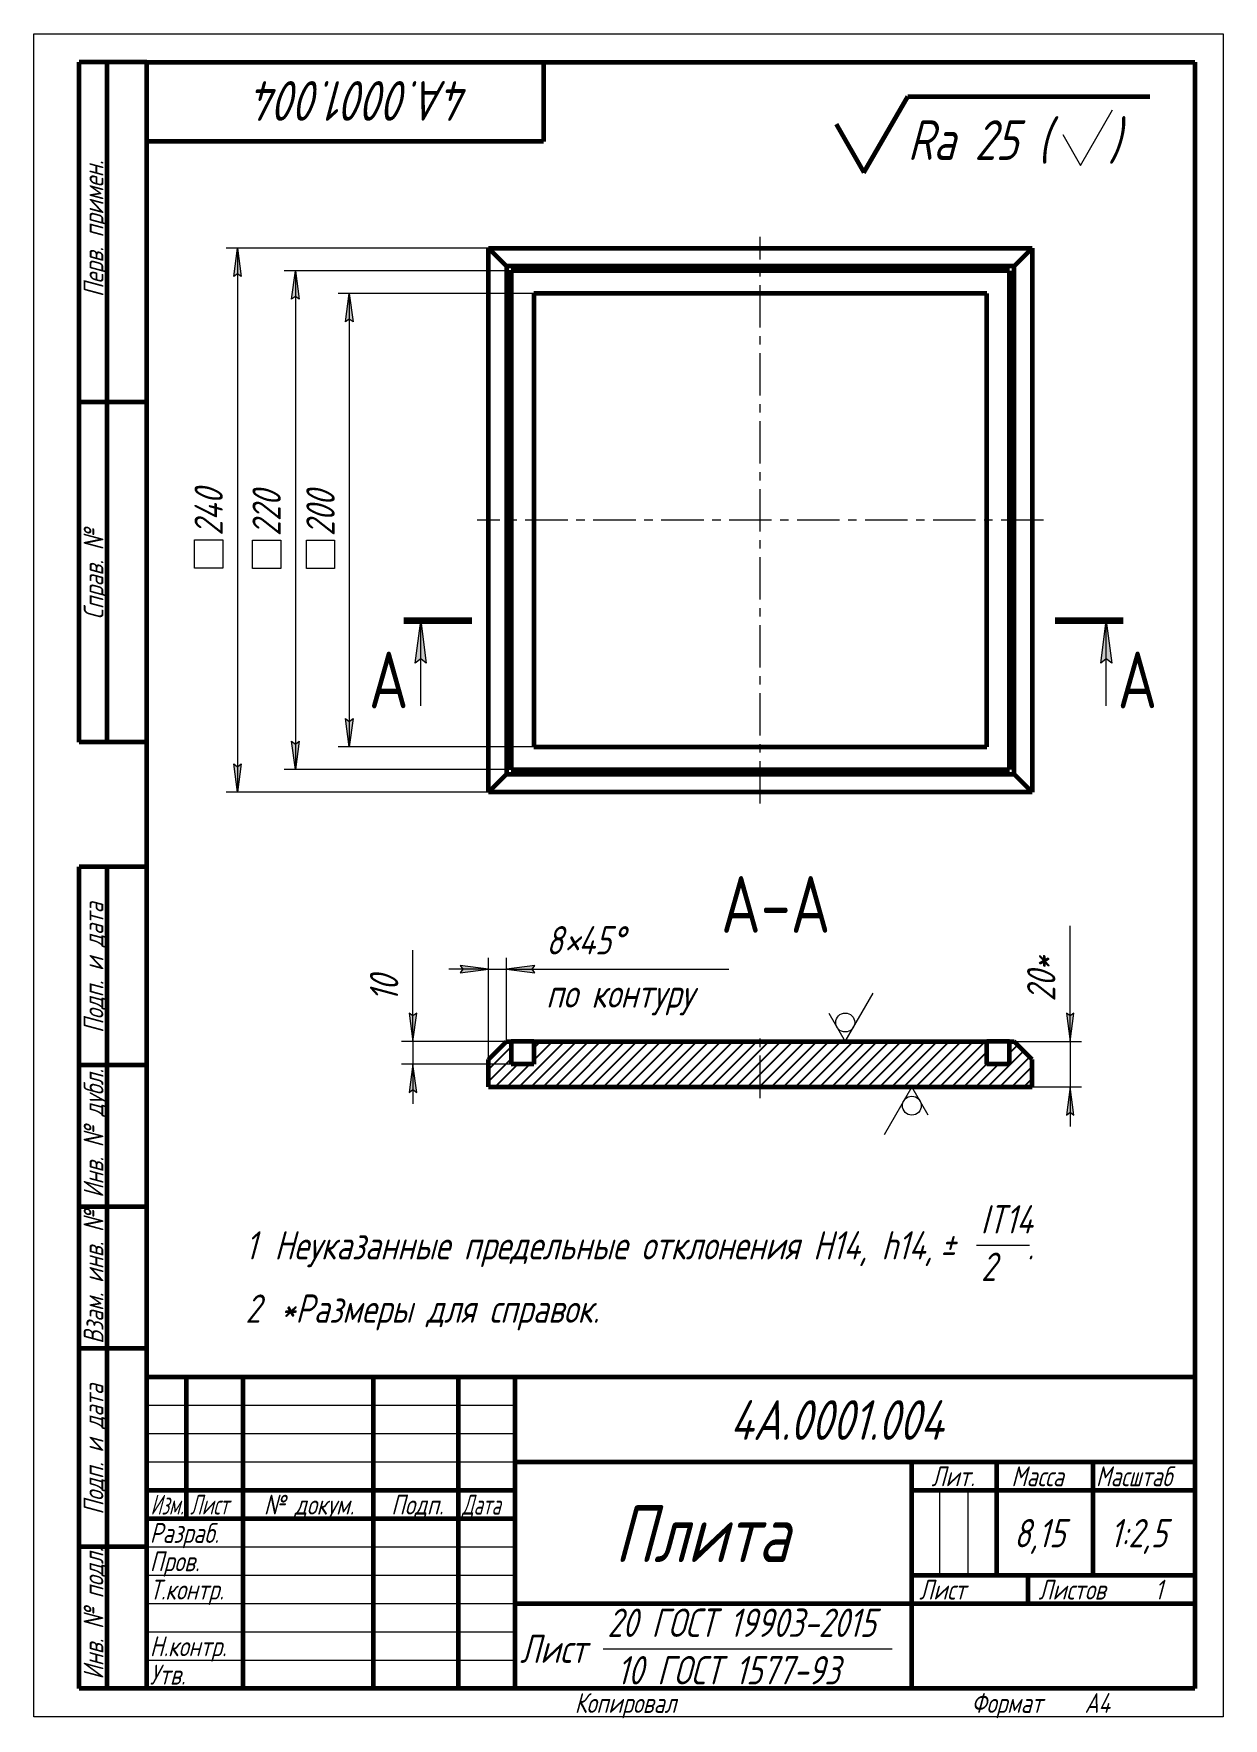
# Model space of a CAD drawing. Header units: millimetres. Extents: x 0 to 210, y 0 to 297.
import ezdxf

# ---------------------------------------------------------------- set-up
doc = ezdxf.new("R2010")
doc.units = ezdxf.units.MM
for name, pattern in [('K5LT_AXLED', [12, 7.5, -1.5, 1.5, -1.5]), ('K5LT_BASIC', [0]), ('K5LT_REINFORCED', [0]), ('K5LT_THIN', [0])]:
    doc.linetypes.add(name, pattern=pattern)
doc.layers.add('Системный слой', color=7, linetype='Continuous')
doc.layers.add('Системный слой (1)', color=7, linetype='Continuous', true_color=0x6c6c6c)
doc.styles.add('KDIMTEXTSTYLE', font='GOST_AU.SHX', dxfattribs={"width": 0.96, "oblique": 15, "height": 5})
doc.styles.add('KTEXTSTYLE', font='GOST_AU.SHX', dxfattribs={"width": 0.96, "height": 5})
doc.dimstyles.new('KDIMSTYLE (0.40)', dxfattribs={"dimtxt": 5, "dimasz": 1, "dimexe": 2, "dimexo": 0, "dimgap": 1, "dimtad": 1, "dimlfac": 2.5, "dimtxsty": 'KDIMTEXTSTYLE', "dimsah": 1, "dimcen": 0, "dimdle": 1, "dimadec": 0, "dimazin": 0, "dimtfac": 0.667, "dimtmove": 0, "dimatfit": 3, "dimfxl": 1, "dimtvp": 1, "dimtolj": 1, "dimtzin": 0, "dimarcsym": 0})

# ---------------------------------------------------------------- blocks, each defined once
blk = doc.blocks.new('D0')
at = {"layer": 'Системный слой (1)'}
for points in [[(36.64, 254.15), (35.98, 259.15), (35.32, 254.15), (35.98, 254.65)], [(35.98, 163.15), (36.64, 168.15), (35.98, 167.65), (35.32, 168.15)]]:
    blk.add_hatch(color=7, dxfattribs=at).paths.add_polyline_path(points)
at = {"layer": 'Системный слой (1)', "color": 7, "linetype": 'K5LT_THIN', "lineweight": 18}
for p, q in [((80.27, 259.15), (33.98, 259.15)), ((35.32, 254.15), (35.98, 259.15)), ((35.98, 259.15), (36.64, 254.15)), ((35.98, 254.65), (35.32, 254.15)), ((36.64, 254.15), (35.98, 254.65)), ((35.98, 163.15), (35.32, 168.15)), ((35.32, 168.15), (35.98, 167.65)), ((35.98, 167.65), (36.64, 168.15)), ((36.64, 168.15), (35.98, 163.15)), ((80.27, 163.15), (33.98, 163.15))]:
    blk.add_line(p, q, dxfattribs=at)
blk.add_wipeout([(34.98, 202.69), (27.6, 202.69), (27.6, 218.94), (34.98, 218.94)]).dxf.layer = 'Системный слой (1)'
for p, q in [((35.98, 259.15), (35.98, 163.15)), ((28.39, 202.69), (28.39, 207.69)), ((28.39, 207.69), (33.39, 207.69)), ((33.39, 207.69), (33.39, 202.69)), ((33.39, 202.69), (28.39, 202.69))]:
    blk.add_line(p, q, dxfattribs=at)
at = {"layer": 'Системный слой (1)', "color": 7, "insert": (28.39, 208.4), "char_height": 5, "attachment_point": 1, "rotation": 90, "style": 'KTEXTSTYLE'}
blk.add_mtext('\\H5.0;\\W1.000;\\Q15;\\Q15;\\W0.965;240', dxfattribs=at)
blk = doc.blocks.new('KDIMARROW_01')
at = {"layer": 'Системный слой'}
blk.add_hatch(color=0, dxfattribs=at).paths.add_polyline_path([(0, 0), (-5, 0.66), (-4.5, 0), (-5, -0.66)])
at = {"layer": 'Системный слой', "color": 0, "linetype": 'K5LT_THIN', "lineweight": 18}
for p, q in [((-4.5, 0), (-5, 0.66)), ((-5, 0.66), (0, 0)), ((0, 0), (-5, -0.66)), ((-5, -0.66), (-4.5, 0)), ((0, 0), (-1, 0))]:
    blk.add_line(p, q, dxfattribs=at)
blk = doc.blocks.new('D1')
at = {"layer": 'Системный слой (1)'}
for points in [[(56.38, 246.15), (55.72, 251.15), (55.06, 246.15), (55.72, 246.65)], [(55.72, 171.15), (56.38, 176.15), (55.72, 175.65), (55.06, 176.15)]]:
    blk.add_hatch(color=7, dxfattribs=at).paths.add_polyline_path(points)
at = {"layer": 'Системный слой (1)', "color": 7, "linetype": 'K5LT_THIN', "lineweight": 18}
for p, q in [((88.27, 251.15), (53.72, 251.15)), ((55.06, 246.15), (55.72, 251.15)), ((55.72, 251.15), (56.38, 246.15)), ((55.72, 246.65), (55.06, 246.15)), ((56.38, 246.15), (55.72, 246.65)), ((55.72, 171.15), (55.06, 176.15)), ((55.06, 176.15), (55.72, 175.65)), ((55.72, 175.65), (56.38, 176.15)), ((56.38, 176.15), (55.72, 171.15)), ((88.27, 171.15), (53.72, 171.15))]:
    blk.add_line(p, q, dxfattribs=at)
blk.add_wipeout([(54.72, 202.62), (47.34, 202.62), (47.34, 219), (54.72, 219)]).dxf.layer = 'Системный слой (1)'
for p, q in [((55.72, 251.15), (55.72, 171.15)), ((48.13, 202.62), (48.13, 207.62)), ((48.13, 207.62), (53.13, 207.62)), ((53.13, 207.62), (53.13, 202.62)), ((53.13, 202.62), (48.13, 202.62))]:
    blk.add_line(p, q, dxfattribs=at)
at = {"layer": 'Системный слой (1)', "color": 7, "insert": (48.13, 208.33), "char_height": 5, "attachment_point": 1, "rotation": 90, "style": 'KTEXTSTYLE'}
blk.add_mtext('\\H5.0;\\W1.000;\\Q15;\\Q15;\\W0.965;200', dxfattribs=at)
blk = doc.blocks.new('D2')
at = {"layer": 'Системный слой (1)'}
for points in [[(46.86, 250.15), (46.2, 255.15), (45.54, 250.15), (46.2, 250.65)], [(46.2, 167.15), (46.86, 172.15), (46.2, 171.65), (45.54, 172.15)]]:
    blk.add_hatch(color=7, dxfattribs=at).paths.add_polyline_path(points)
at = {"layer": 'Системный слой (1)', "color": 7, "linetype": 'K5LT_THIN', "lineweight": 18}
for p, q in [((84.27, 255.15), (44.2, 255.15)), ((45.54, 250.15), (46.2, 255.15)), ((46.2, 255.15), (46.86, 250.15)), ((46.2, 250.65), (45.54, 250.15)), ((46.86, 250.15), (46.2, 250.65)), ((46.2, 167.15), (45.54, 172.15)), ((45.54, 172.15), (46.2, 171.65)), ((46.2, 171.65), (46.86, 172.15)), ((46.86, 172.15), (46.2, 167.15)), ((84.27, 167.15), (44.2, 167.15))]:
    blk.add_line(p, q, dxfattribs=at)
blk.add_wipeout([(45.2, 202.62), (37.82, 202.62), (37.82, 219), (45.2, 219)]).dxf.layer = 'Системный слой (1)'
for p, q in [((46.2, 255.15), (46.2, 167.15)), ((38.62, 202.62), (38.62, 207.62)), ((38.62, 207.62), (43.62, 207.62)), ((43.62, 207.62), (43.62, 202.62)), ((43.62, 202.62), (38.62, 202.62))]:
    blk.add_line(p, q, dxfattribs=at)
at = {"layer": 'Системный слой (1)', "color": 7, "insert": (38.62, 208.33), "char_height": 5, "attachment_point": 1, "rotation": 90, "style": 'KTEXTSTYLE'}
blk.add_mtext('\\H5.0;\\W1.000;\\Q15;\\Q15;\\W0.965;220', dxfattribs=at)
blk = doc.blocks.new('U0')
at = {"layer": 'Системный слой (1)'}
for points in [[(69.3, 185.92), (68.32, 193.42), (67.33, 185.92), (68.32, 186.67)], [(190.33, 185.92), (189.34, 193.42), (188.35, 185.92), (189.34, 186.67)]]:
    blk.add_hatch(color=7, dxfattribs=at).paths.add_polyline_path(points)
at = {"layer": 'Системный слой (1)', "color": 134, "linetype": 'K5LT_REINFORCED', "lineweight": 100, "true_color": 0x009696}
for p, q in [((77.32, 193.42), (65.32, 193.42)), ((192.34, 193.42), (180.34, 193.42))]:
    blk.add_line(p, q, dxfattribs=at)
at = {"layer": 'Системный слой (1)', "color": 7, "linetype": 'K5LT_THIN', "lineweight": 18}
for p, q in [((67.33, 185.92), (68.32, 193.42)), ((68.32, 193.42), (69.3, 185.92)), ((68.32, 178.42), (68.32, 193.42)), ((188.35, 185.92), (189.34, 193.42)), ((189.34, 193.42), (190.33, 185.92)), ((189.34, 178.42), (189.34, 193.42)), ((68.32, 186.67), (67.33, 185.92)), ((69.3, 185.92), (68.32, 186.67)), ((189.34, 186.67), (188.35, 185.92)), ((190.33, 185.92), (189.34, 186.67))]:
    blk.add_line(p, q, dxfattribs=at)
at = {"layer": 'Системный слой (1)', "color": 7, "char_height": 10, "attachment_point": 1, "style": 'KTEXTSTYLE'}
for insert in [(59.17, 187.97), (191.34, 187.97)]:
    blk.add_mtext('\\H5.0;\\W1.000;\\Q15;\\Q0;\\W0.965;\\H10.00;{\\c16711680;А}', dxfattribs=dict(at, insert=insert))
blk = doc.blocks.new('U1')
at = {"layer": 'Системный слой (1)', "color": 150, "linetype": 'K5LT_BASIC', "lineweight": 60, "true_color": 0x0080ff}
for p, q in [((88.27, 119.17), (84.27, 119.17)), ((172.27, 119.17), (168.27, 119.17))]:
    blk.add_line(p, q, dxfattribs=at)
blk = doc.blocks.new('D3')
at = {"layer": 'Системный слой (1)'}
for points in [[(66.95, 119.17), (67.61, 124.17), (66.95, 123.67), (66.29, 124.17)], [(67.61, 110.17), (66.95, 115.17), (66.29, 110.17), (66.95, 110.67)]]:
    blk.add_hatch(color=7, dxfattribs=at).paths.add_polyline_path(points)
at = {"layer": 'Системный слой (1)', "color": 7, "linetype": 'K5LT_THIN', "lineweight": 18}
for p, q in [((66.95, 123.67), (66.29, 124.17)), ((66.29, 124.17), (66.95, 119.17)), ((66.95, 119.17), (67.61, 124.17)), ((67.61, 124.17), (66.95, 123.67)), ((66.95, 119.17), (66.95, 124.17)), ((88.27, 119.17), (64.95, 119.17)), ((66.95, 119.17), (66.95, 115.17)), ((84.27, 115.17), (64.95, 115.17)), ((66.95, 115.17), (66.29, 110.17)), ((67.61, 110.17), (66.95, 115.17)), ((66.95, 115.17), (66.95, 108.17)), ((66.29, 110.17), (66.95, 110.67)), ((66.95, 110.67), (67.61, 110.17))]:
    blk.add_line(p, q, dxfattribs=at)
blk.add_wipeout([(65.95, 126.17), (58.57, 126.17), (58.57, 133), (65.95, 133)]).dxf.layer = 'Системный слой (1)'
for p, q in [((66.95, 124.17), (66.95, 135.29)), ((66.95, 119.17), (66.95, 126.17))]:
    blk.add_line(p, q, dxfattribs=at)
at = {"layer": 'Системный слой (1)', "color": 7, "insert": (59.36, 126.17), "char_height": 5, "attachment_point": 1, "rotation": 90, "style": 'KTEXTSTYLE'}
blk.add_mtext('\\H5.0;\\W1.000;\\Q15;\\Q15;\\W0.965;10', dxfattribs=at)
blk = doc.blocks.new('D4')
at = {"layer": 'Системный слой (1)'}
for points in [[(80.27, 131.93), (75.27, 132.59), (75.77, 131.93), (75.27, 131.27)], [(87.97, 131.93), (88.47, 131.27), (83.47, 131.93), (88.47, 132.59)]]:
    blk.add_hatch(color=7, dxfattribs=at).paths.add_polyline_path(points)
at = {"layer": 'Системный слой (1)', "color": 7, "linetype": 'K5LT_THIN', "lineweight": 18}
for p, q in [((80.27, 115.97), (80.27, 133.93)), ((83.47, 119.17), (83.47, 133.93)), ((80.27, 131.93), (73.27, 131.93)), ((80.27, 131.93), (75.27, 132.59)), ((75.27, 132.59), (75.77, 131.93)), ((75.77, 131.93), (75.27, 131.27)), ((75.27, 131.27), (80.27, 131.93)), ((80.27, 131.93), (83.47, 131.93)), ((88.47, 132.59), (83.47, 131.93)), ((83.47, 131.93), (88.47, 131.27)), ((83.47, 131.93), (88.47, 131.93)), ((87.97, 131.93), (88.47, 132.59)), ((88.47, 131.27), (87.97, 131.93))]:
    blk.add_line(p, q, dxfattribs=at)
blk.add_wipeout([(90.46, 123.55), (90.46, 140.31), (119.52, 140.31), (119.52, 123.55)]).dxf.layer = 'Системный слой (1)'
for p, q in [((83.47, 131.93), (90.47, 131.93)), ((88.46, 131.93), (122.73, 131.93))]:
    blk.add_line(p, q, dxfattribs=at)
at = {"layer": 'Системный слой (1)', "color": 7, "char_height": 5, "attachment_point": 1, "style": 'KTEXTSTYLE'}
for s, insert in [('\\H5.0;\\W1.000;\\Q15;\\Q15;\\W0.965;8', (90.46, 139.52)), ('\\H5.0;\\W1.000;\\Q15;\\Q15;\\W0.965;×', (93.64, 139.52)), ('\\H5.0;\\W1.000;\\Q15;\\Q15;\\W0.965;45', (96.15, 139.52)), ('\\H5.0;\\W1.000;\\Q15;\\Q15;\\W0.965;°', (101.97, 139.52)), ('\\H5.0;\\W1.000;\\Q15;\\Q15;\\W0.965;по контуру', (90.46, 130.13))]:
    blk.add_mtext(s, dxfattribs=dict(at, insert=insert))
blk = doc.blocks.new('D5')
at = {"layer": 'Системный слой (1)'}
for points in [[(182.95, 119.17), (183.61, 124.17), (182.95, 123.67), (182.29, 124.17)], [(183.61, 106.17), (182.95, 111.17), (182.29, 106.17), (182.95, 106.67)]]:
    blk.add_hatch(color=7, dxfattribs=at).paths.add_polyline_path(points)
at = {"layer": 'Системный слой (1)', "color": 7, "linetype": 'K5LT_THIN', "lineweight": 18}
for p, q in [((182.95, 123.67), (182.29, 124.17)), ((182.29, 124.17), (182.95, 119.17)), ((182.95, 119.17), (183.61, 124.17)), ((183.61, 124.17), (182.95, 123.67)), ((182.95, 119.17), (182.95, 124.17)), ((168.27, 119.17), (184.95, 119.17)), ((182.95, 119.17), (182.95, 111.17)), ((176.27, 111.17), (184.95, 111.17)), ((182.95, 111.17), (182.29, 106.17)), ((183.61, 106.17), (182.95, 111.17)), ((182.95, 111.17), (182.95, 104.17)), ((182.29, 106.17), (182.95, 106.67)), ((182.95, 106.67), (183.61, 106.17))]:
    blk.add_line(p, q, dxfattribs=at)
blk.add_wipeout([(181.95, 126.21), (174.57, 126.21), (174.57, 137.11), (181.95, 137.11)]).dxf.layer = 'Системный слой (1)'
for p, q in [((182.95, 124.21), (182.95, 139.56)), ((182.95, 119.17), (182.95, 126.17))]:
    blk.add_line(p, q, dxfattribs=at)
at = {"layer": 'Системный слой (1)', "color": 7, "insert": (175.36, 126.21), "char_height": 5, "attachment_point": 1, "rotation": 90, "style": 'KTEXTSTYLE'}
blk.add_mtext('\\H5.0;\\W1.000;\\Q15;\\Q15;\\W0.965;20*', dxfattribs=at)
blk = doc.blocks.new('U2')
at = {"layer": 'Системный слой (1)', "color": 7, "linetype": 'K5LT_THIN', "lineweight": 18}
for p, q in [((143.26, 119.17), (148.17, 127.68)), ((140.37, 124.17), (143.26, 119.17))]:
    blk.add_line(p, q, dxfattribs=at)
blk.add_arc((143.26, 122.51), 1.67, 0, 360, dxfattribs=at)
blk = doc.blocks.new('U3')
at = {"layer": 'Системный слой (1)', "color": 7, "linetype": 'K5LT_THIN', "lineweight": 18}
for p, q in [((155.02, 111.17), (150.11, 102.67)), ((157.91, 106.17), (155.02, 111.17))]:
    blk.add_line(p, q, dxfattribs=at)
blk.add_arc((155.02, 107.84), 1.67, 0, 360, dxfattribs=at)
blk = doc.blocks.new('U4')
at = {"color": 7, "linetype": 'K5LT_THIN', "lineweight": 18}
for p, q in [((0, 0), (0, 297)), ((0, 297), (210, 297)), ((210, 297), (210, 0)), ((20, 55), (85, 55)), ((20, 50), (85, 50)), ((20, 45), (85, 45)), ((159.96, 25), (159.96, 40)), ((164.98, 25), (164.98, 40)), ((20, 30), (85, 30)), ((20, 25), (85, 25)), ((20, 20), (85, 20)), ((20, 15), (85, 15)), ((100.5, 12), (151.56, 12)), ((20, 10), (85, 10)), ((210, 0), (0, 0))]:
    blk.add_line(p, q, dxfattribs=at)
at = {"color": 150, "linetype": 'K5LT_BASIC', "lineweight": 60, "true_color": 0x0080ff}
for p, q in [((8, 172), (8, 292)), ((20, 292), (8, 292)), ((13, 172), (13, 292)), ((20, 5), (20, 292)), ((20, 292), (205, 292)), ((90, 292), (90, 278)), ((205, 292), (205, 5)), ((90, 278), (20, 278)), ((20, 232), (8, 232)), ((20, 172), (8, 172)), ((8, 5), (8, 150)), ((20, 150), (8, 150)), ((13, 5), (13, 150)), ((20, 115), (8, 115)), ((20, 90), (8, 90)), ((20, 65), (8, 65)), ((20, 60), (205, 60)), ((20, 5), (20, 60)), ((27, 35), (27, 60)), ((37, 5), (37, 60)), ((60, 5), (60, 60)), ((75, 5), (75, 60)), ((85, 5), (85, 60)), ((85, 45), (205, 45)), ((155, 5), (155, 45)), ((170, 25), (170, 45)), ((187, 25), (187, 45)), ((20, 40), (85, 40)), ((155, 40), (170, 40)), ((170, 40), (205, 40)), ((20, 35), (85, 35)), ((20, 30), (8, 30)), ((155, 25), (205, 25)), ((175.57, 20), (175.57, 25)), ((85, 20), (155, 20)), ((155, 20), (205, 20)), ((20, 5), (8, 5)), ((205, 5), (20, 5))]:
    blk.add_line(p, q, dxfattribs=at)
at = {"color": 7, "attachment_point": 1, "style": 'KTEXTSTYLE'}
for s, insert, char_height, rotation in [('\\H5.0;\\W1.000;\\Q15;\\Q15;\\W0.965;\\H7.00;4А.0001.004', (77.11, 281.64), 7, 180), ('\\H5.0;\\W1.000;\\Q15;\\Q15;\\W0.965;\\H3.50;Перв. примен.', (8.82, 250.52), 3.5, 90), ('\\H5.0;\\W1.000;\\Q15;\\Q15;\\W0.965;\\H3.50;Справ. №', (8.82, 193.63), 3.5, 90), ('\\H5.0;\\W1.000;\\Q15;\\Q15;\\W0.965;\\H3.50;Подп. и дата', (8.82, 120.66), 3.5, 90), ('\\H5.0;\\W1.000;\\Q15;\\Q15;\\W0.965;\\H3.50;Инв. № дубл.', (8.82, 91.57), 3.5, 90), ('\\H5.0;\\W1.000;\\Q15;\\Q15;\\W0.965;\\H3.50;Взам. инв. №', (8.82, 65.8), 3.5, 90), ('\\H5.0;\\W1.000;\\Q15;\\Q15;\\W0.965;\\H3.50;Подп. и дата', (8.82, 35.66), 3.5, 90), ('\\H5.0;\\W1.000;\\Q15;\\Q15;\\W0.965;\\H3.50;Инв. № подл.', (8.82, 6.57), 3.5, 90)]:
    blk.add_mtext(s, dxfattribs=dict(at, insert=insert, char_height=char_height, rotation=rotation))
for s, insert, char_height in [('\\H5.0;\\W1.000;\\Q15;\\Q15;\\W0.965;\\H7.00;4А.0001.004', (122.89, 55.86), 7), ('\\H5.0;\\W1.000;\\Q15;\\Q15;\\W0.965;\\H3.50;Лит.', (158.47, 44.18), 3.5), ('\\H5.0;\\W1.000;\\Q15;\\Q15;\\W0.965;\\H3.50;Масса', (172.58, 44.18), 3.5), ('\\H5.0;\\W1.000;\\Q15;\\Q15;\\W0.930;\\H3.50;Масштаб', (187.52, 44.18), 3.5), ('\\H5.0;\\W1.000;\\Q15;\\Q15;\\W0.784;\\H3.50;Изм.', (20.62, 39.18), 3.5), ('\\H5.0;\\W1.000;\\Q15;\\Q15;\\W0.799;\\H3.50;Лист', (27.61, 39.18), 3.5), ('\\H5.0;\\W1.000;\\Q15;\\Q15;\\W0.965;\\H3.50;№ докум.', (40.63, 39.18), 3.5), ('\\H5.0;\\W1.000;\\Q15;\\Q15;\\W0.965;\\H3.50;Подп.', (63.1, 39.18), 3.5), ('\\H5.0;\\W1.000;\\Q15;\\Q15;\\W0.799;\\H3.50;Дата', (75.61, 39.18), 3.5), ('\\H5.0;\\W1.000;\\Q15;\\Q15;\\W0.965;\\H10.00;Плита', (102.57, 37.29), 10), ('\\H5.0;\\W1.000;\\Q15;\\Q15;\\W0.965;\\H3.50;Разраб.', (20.5, 34.18), 3.5), ('\\H5.0;\\W1.000;\\Q15;\\Q15;\\W0.965;8,15', (173.03, 34.9), 5), ('\\H5.0;\\W1.000;\\Q15;\\Q15;\\W0.965;{\\c16711680;1:2,5}', (190, 34.9), 5), ('\\H5.0;\\W1.000;\\Q15;\\Q15;\\W0.965;\\H3.50;Пров.', (20.5, 29.18), 3.5), ('\\H5.0;\\W1.000;\\Q15;\\Q15;\\W0.965;\\H3.50;Т.контр.', (20.5, 24.18), 3.5), ('\\H5.0;\\W1.000;\\Q15;\\Q15;\\W0.965;\\H3.50;Лист', (156.32, 24.18), 3.5), ('\\H5.0;\\W1.000;\\Q15;\\Q15;\\W0.965;\\H3.50;Листов', (177.36, 24.18), 3.5), ('\\H5.0;\\W1.000;\\Q15;\\Q15;\\W0.965;\\H3.50;1', (197.91, 24.18), 3.5), ('\\H5.0;\\W1.000;\\Q15;\\Q15;\\W0.965;20 ГОСТ 19903-2015', (101.26, 19.09), 5), ('\\H5.0;\\W1.000;\\Q15;\\Q15;\\W0.965;\\H3.50;Н.контр.', (20.5, 14.18), 3.5), ('\\H5.0;\\W1.000;\\Q15;\\Q15;\\W0.965;Лист', (85.86, 14.5), 5), ('\\H5.0;\\W1.000;\\Q15;\\Q15;\\W0.965;\\H3.50;Утв.', (20.5, 9.18), 3.5), ('\\H5.0;\\W1.000;\\Q15;\\Q15;\\W0.965;10 ГОСТ 1577-93', (102.97, 10.71), 5), ('\\H5.0;\\W1.000;\\Q15;\\Q15;\\W0.965;\\H3.50;Копировал', (95.5, 4.18), 3.5), ('\\H5.0;\\W1.000;\\Q15;\\Q15;\\W0.965;\\H3.50;Формат', (165.5, 4.18), 3.5), ('\\H5.0;\\W1.000;\\Q15;\\Q15;\\W0.965;\\H3.50;A4', (185.5, 4.18), 3.5)]:
    blk.add_mtext(s, dxfattribs=dict(at, insert=insert, char_height=char_height))
blk = doc.blocks.new('U5')
at = {"color": 7, "linetype": 'K5LT_THIN', "lineweight": 18}
blk.add_line((166.41, 83.19), (175.81, 83.19), dxfattribs=at)
at = {"color": 7, "char_height": 5, "attachment_point": 1, "style": 'KTEXTSTYLE'}
for s, insert in [('\\H5.0;\\W1.000;\\Q15;\\Q15;\\W0.965;IT14', (167.17, 90.28)), ('\\H5.0;\\W1.000;\\Q15;\\Q15;\\W0.965;1', (37.38, 85.69)), ('\\H5.0;\\W1.000;\\Q15;\\Q15;\\W0.965;Неуказанные предельные отклонения H14, h14, ', (42.5, 85.69)), ('\\H5.0;\\W1.000;\\Q15;\\Q15;\\W0.965;±', (159.98, 85.69)), ('\\H5.0;\\W1.000;\\Q15;\\Q15;\\W0.965; ', (162.89, 85.69)), ('\\H5.0;\\W1.000;\\Q15;\\Q15;\\W0.965;2', (167.23, 81.9)), ('\\H5.0;\\W1.000;\\Q15;\\Q15;\\W0.965;.', (175.4, 85.69)), ('\\H5.0;\\W1.000;\\Q15;\\Q15;\\W0.965;2', (37.38, 74.52)), ('\\H5.0;\\W1.000;\\Q15;\\Q15;\\W0.965;*Размеры для справок.', (43.56, 74.52))]:
    blk.add_mtext(s, dxfattribs=dict(at, insert=insert))
blk = doc.blocks.new('U6')
at = {"color": 150, "linetype": 'K5LT_BASIC', "lineweight": 60, "true_color": 0x0080ff}
for p, q in [((146.55, 272.51), (154.28, 285.91)), ((154.28, 285.91), (197, 285.91)), ((141.64, 281.01), (146.55, 272.51))]:
    blk.add_line(p, q, dxfattribs=at)
at = {"color": 7, "linetype": 'K5LT_THIN', "lineweight": 18}
for p, q in [((184.77, 273.77), (190.45, 283.57)), ((181.67, 279.21), (184.77, 273.77))]:
    blk.add_line(p, q, dxfattribs=at)
at = {"color": 7, "char_height": 7, "attachment_point": 1, "style": 'KTEXTSTYLE'}
for s, insert in [('\\H5.0;\\W1.000;\\Q15;\\Q15;\\W0.965;\\H7.00;Ra 25 (', (154.28, 281.73)), ('\\H5.0;\\W1.000;\\Q15;\\Q15;\\W0.965;\\H7.00;)', (189.75, 281.73))]:
    blk.add_mtext(s, dxfattribs=dict(at, insert=insert))

msp = doc.modelspace()

# ---------------------------------------------------------------- linework, layer by layer
at = {"layer": 'Системный слой (1)', "color": 150, "linetype": 'K5LT_BASIC', "lineweight": 60, "true_color": 0x0080ff}
for p, q in [((80.2713, 259.1497), (176.2713, 259.1497)), ((80.2713, 163.1497), (80.2713, 259.1497)), ((80.2713, 259.1497), (83.4713, 255.9497)), ((176.2713, 259.1497), (173.0713, 255.9497)), ((176.2713, 259.1497), (176.2713, 163.1497)), ((173.0713, 255.9497), (83.4713, 255.9497)), ((83.4713, 255.9497), (83.4713, 166.3497)), ((173.0713, 166.3497), (173.0713, 255.9497)), ((84.2713, 255.1497), (84.2713, 167.1497)), ((172.2713, 255.1497), (84.2713, 255.1497)), ((172.2713, 167.1497), (172.2713, 255.1497)), ((88.2713, 251.1497), (88.2713, 171.1497)), ((168.2713, 251.1497), (88.2713, 251.1497)), ((168.2713, 171.1497), (168.2713, 251.1497)), ((88.2713, 171.1497), (168.2713, 171.1497)), ((84.2713, 167.1497), (172.2713, 167.1497)), ((83.4713, 166.3497), (80.2713, 163.1497)), ((83.4713, 166.3497), (173.0713, 166.3497)), ((173.0713, 166.3497), (176.2713, 163.1497)), ((176.2713, 163.1497), (80.2713, 163.1497)), ((80.2713, 115.9739), (83.4713, 119.1739)), ((83.4713, 119.1739), (84.2713, 119.1739)), ((84.2713, 119.1739), (84.2713, 115.1739)), ((88.2713, 119.1739), (168.2713, 119.1739)), ((88.2713, 119.1739), (88.2713, 115.1739)), ((168.2713, 115.1739), (168.2713, 119.1739)), ((172.2713, 115.1739), (172.2713, 119.1739)), ((172.2713, 119.1739), (173.0713, 119.1739)), ((176.2713, 115.9739), (173.0713, 119.1739)), ((80.2713, 111.1739), (80.2713, 115.9739)), ((176.2713, 111.1739), (176.2713, 115.9739)), ((88.2713, 115.1739), (84.2713, 115.1739)), ((172.2713, 115.1739), (168.2713, 115.1739)), ((80.2713, 111.1739), (176.2713, 111.1739))]:
    msp.add_line(p, q, dxfattribs=at)
at = {"layer": 'Системный слой (1)', "color": 30, "linetype": 'K5LT_AXLED', "lineweight": 18, "true_color": 0xff8000}
for p, q in [((128.2713, 161.1497), (128.2713, 261.1497)), ((128.2713, 109.1739), (128.2713, 121.1739))]:
    msp.add_line(p, q, dxfattribs=at)

# ---------------------------------------------------------------- block references
for name in ['U6', 'U5']:
    msp.add_blockref(name, (0, 0))
at = {"layer": 'Системный слой (1)'}
for name in ['U2', 'U1', 'U3']:
    msp.add_blockref(name, (0, 0), dxfattribs=at)

# ---------------------------------------------------------------- texts
at = {"layer": 'Системный слой (1)', "color": 7, "insert": (121.3494, 148.3489), "char_height": 10, "attachment_point": 1, "style": 'KTEXTSTYLE'}
msp.add_mtext('\\H5.0;\\W1.000;\\Q15;\\Q0;\\W0.965;\\H10.00;{\\c16711680;А-А}', dxfattribs=at)

# ---------------------------------------------------------------- next in the draw order: dimensions: what is measured, and where the dimension line sits
at = {"layer": 'Системный слой (1)', "color": 7}
for base, p1, p2, override, picture, middle in [((35.9817, 259.1497), (80.2713, 163.1497), (80.2713, 259.1497), {"dimexo": 0, "dimpost": '\\H5.0;\\W0.965;\\Q15;{\\fSymbol Type A|i0|c204|p18;т}<>', "dimblk1": 'KDIMARROW_01', "dimblk2": 'KDIMARROW_01', "dimse1": 0, "dimse2": 0, "dimclrt": 7, "dimtol": 1, "dimtp": 0, "dimtm": 0, "dimtdec": 5, "dimtolj": 1}, 'D0', (35.9817, 211.1497)), ((182.951, 119.1739), (176.2713, 111.1739), (168.2713, 119.1739), {"dimexo": 0, "dimtoh": 1, "dimpost": '\\H5.0;\\W0.965;\\Q15;<>\\H5.0;\\W0.965;\\Q15;\\Q15;*', "dimblk1": 'KDIMARROW_01', "dimblk2": 'KDIMARROW_01', "dimse1": 0, "dimse2": 0, "dimclrt": 7, "dimtol": 1, "dimtp": 0, "dimtm": 0, "dimtdec": 5, "dimtmove": 1, "dimtolj": 1}, 'D5', (182.951, 131.8864)), ((66.948, 119.1739), (84.2713, 115.1739), (88.2713, 119.1739), {"dimexo": 0, "dimtoh": 1, "dimpost": '\\H5.0;\\W0.965;\\Q15;<>', "dimblk1": 'KDIMARROW_01', "dimblk2": 'KDIMARROW_01', "dimse1": 0, "dimse2": 0, "dimclrt": 7, "dimtol": 1, "dimtp": 0, "dimtm": 0, "dimtdec": 5, "dimtmove": 1, "dimtolj": 1}, 'D3', (66.948, 129.7297))]:
    dim = msp.add_linear_dim(base=base, p1=p1, p2=p2, angle=90, dimstyle='KDIMSTYLE (0.40)', override=override, dxfattribs=at)
    dim.commit()
    dim.dimension.update_dxf_attribs({"geometry": picture, "text_midpoint": middle, "dimtype": 160})

# ---------------------------------------------------------------- next in the draw order: dimensions: what is measured, and where the dimension line sits
dim = msp.add_linear_dim(base=(55.7188, 251.1497), p1=(88.2713, 171.1497), p2=(88.2713, 251.1497), angle=90, dimstyle='KDIMSTYLE (0.40)', override={"dimexo": 0, "dimpost": '\\H5.0;\\W0.965;\\Q15;{\\fSymbol Type A|i0|c204|p18;т}<>', "dimblk1": 'KDIMARROW_01', "dimblk2": 'KDIMARROW_01', "dimse1": 0, "dimse2": 0, "dimclrt": 7, "dimtol": 1, "dimtp": 0, "dimtm": 0, "dimtdec": 5, "dimtolj": 1}, dxfattribs=at)
dim.commit()
dim.dimension.update_dxf_attribs({"geometry": 'D1', "text_midpoint": (55.7188, 211.1497), "dimtype": 160})
dim = msp.add_linear_dim(base=(80.2713, 131.9292), p1=(83.4713, 119.1739), p2=(80.2713, 115.9739), dimstyle='KDIMSTYLE (0.40)', override={"dimexo": 0, "dimtoh": 1, "dimpost": '\\H5.0;\\W0.965;\\Q15;<>\\H5.0;\\W0.965;\\Q15;\\Q15;\\Q15;×\\Q15;°\\X\\H5.0;\\W0.965;\\Q15;\\Q15;по контуру', "dimblk1": 'KDIMARROW_01', "dimblk2": 'KDIMARROW_01', "dimse1": 0, "dimse2": 0, "dimclrt": 7, "dimtol": 1, "dimtp": 0, "dimtm": 0, "dimtdec": 5, "dimtmove": 1, "dimtolj": 1}, dxfattribs=at)
dim.commit()
dim.dimension.update_dxf_attribs({"geometry": 'D4', "text_midpoint": (105.5946, 131.9292)})

# ---------------------------------------------------------------- next in the draw order: hatches: boundary and pattern name
at = {"layer": 'Системный слой (1)'}
h = msp.add_hatch(dxfattribs=at)
h.set_pattern_fill('', angle=45, style=0, pattern_type=0)
h.set_pattern_definition([(45, (0, 0), (-1.06066, 1.06066), [])])
h.paths.add_polyline_path([(80.2713, 115.9739), (80.2713, 111.1739), (176.2713, 111.1739), (176.2713, 115.9739), (173.0713, 119.1739), (172.2713, 119.1739), (172.2713, 115.1739), (168.2713, 115.1739), (168.2713, 119.1739), (88.2713, 119.1739), (88.2713, 115.1739), (84.2713, 115.1739), (84.2713, 119.1739), (83.4713, 119.1739)])

# ---------------------------------------------------------------- next in the draw order: dimensions: what is measured, and where the dimension line sits
at = {"layer": 'Системный слой (1)', "color": 7}
dim = msp.add_linear_dim(base=(46.2027, 255.1497), p1=(84.2713, 167.1497), p2=(84.2713, 255.1497), angle=90, dimstyle='KDIMSTYLE (0.40)', override={"dimexo": 0, "dimpost": '\\H5.0;\\W0.965;\\Q15;{\\fSymbol Type A|i0|c204|p18;т}<>', "dimblk1": 'KDIMARROW_01', "dimblk2": 'KDIMARROW_01', "dimse1": 0, "dimse2": 0, "dimclrt": 7, "dimtol": 1, "dimtp": 0, "dimtm": 0, "dimtdec": 5, "dimtolj": 1}, dxfattribs=at)
dim.commit()
dim.dimension.update_dxf_attribs({"geometry": 'D2', "text_midpoint": (46.2027, 211.1497), "dimtype": 160})

# ---------------------------------------------------------------- next in the draw order: linework, layer by layer
at = {"layer": 'Системный слой (1)', "color": 30, "linetype": 'K5LT_AXLED', "lineweight": 18, "true_color": 0xff8000}
msp.add_line((178.2713, 211.1497), (78.2713, 211.1497), dxfattribs=at)

# ---------------------------------------------------------------- next in the draw order: block references
msp.add_blockref('U4', (0, 0))
at = {"layer": 'Системный слой (1)'}
msp.add_blockref('U0', (0, 0), dxfattribs=at)

doc.saveas('drawing.dxf')
